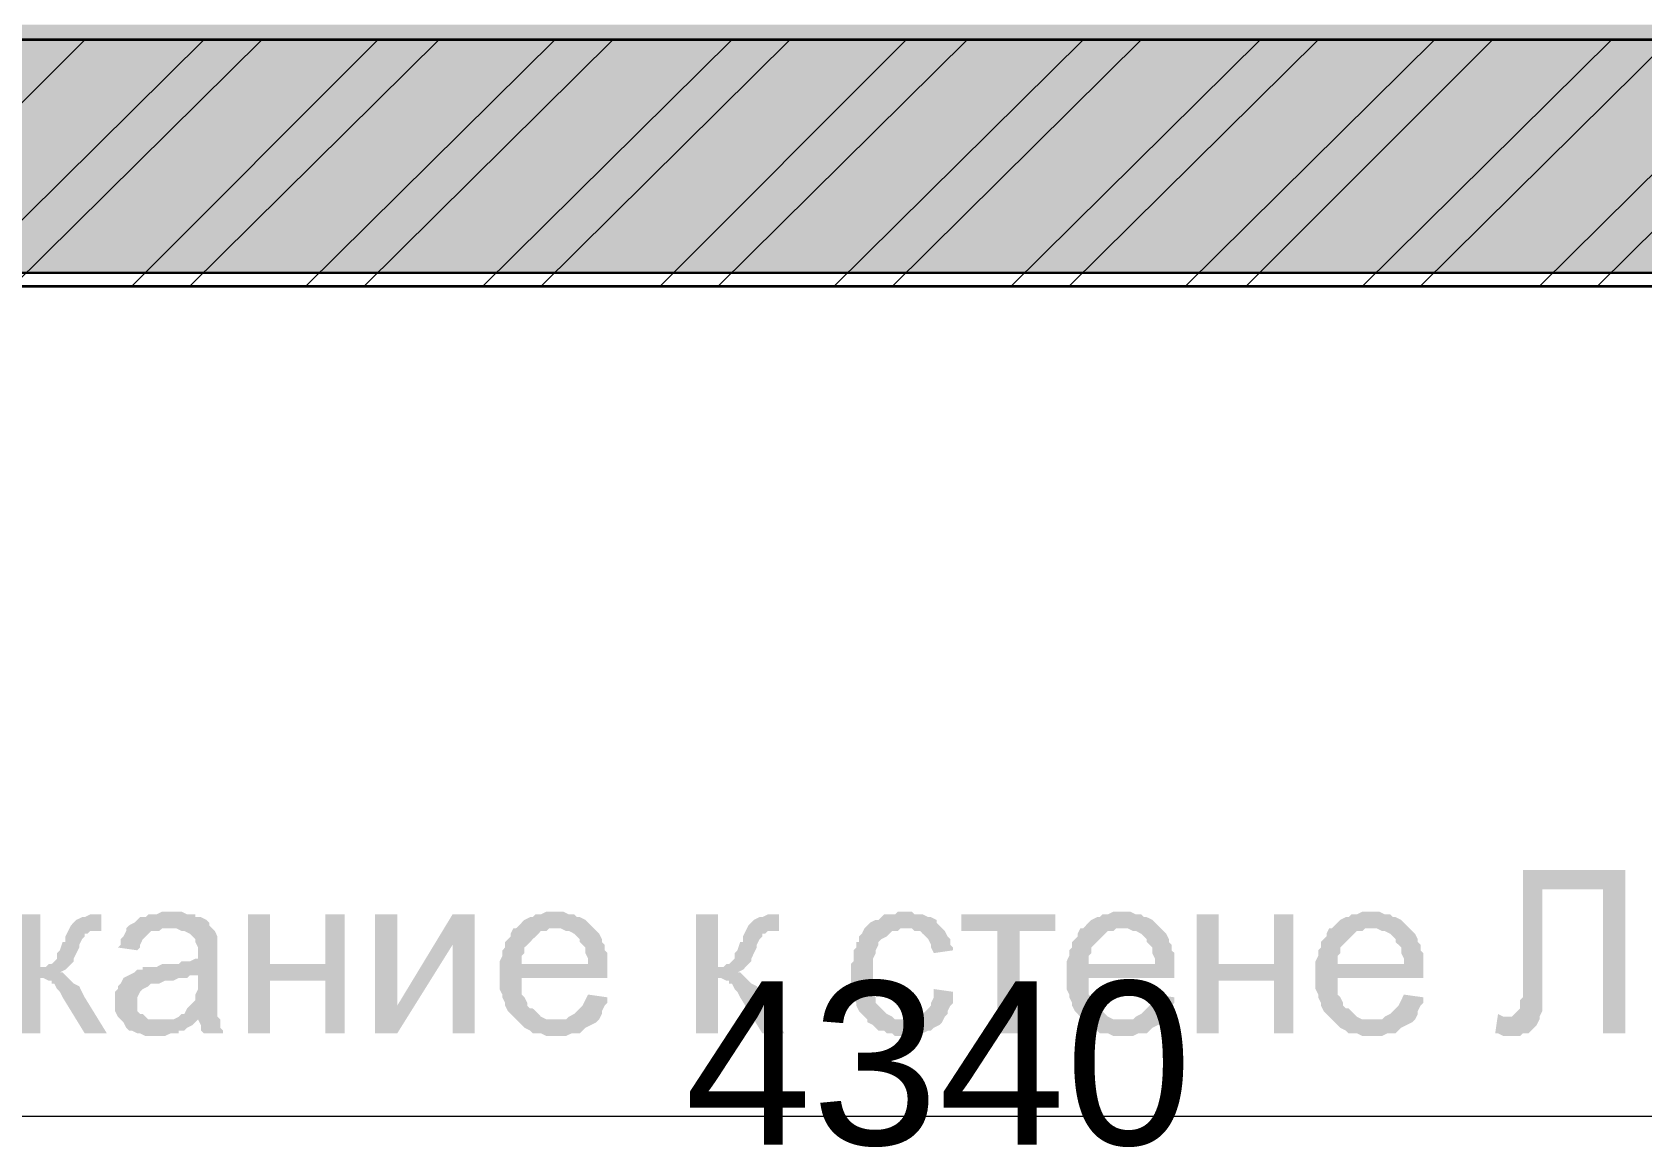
# Model space of a CAD drawing. Header units: millimetres. Extents: x -383313 to -161684, y -117025 to 99224.
# Drawn here: x -333930 to -331466, y -3929 to -2251 of the extents above; entities that cross this region are included whole.
import ezdxf

# ---------------------------------------------------------------- set-up
doc = ezdxf.new("R2010")
doc.units = ezdxf.units.MM
doc.header["$MEASUREMENT"] = 0
doc.layers.get('Defpoints').update_dxf_attribs({"color": 31})
for name, color, linetype in [('001__КОНСТРУКТИВ__размеры внутр.', 7, 'Continuous'), ('PDF_Geometry', 7, 'Continuous'), ('PDF_Solid Fills', 7, 'Continuous')]:
    doc.layers.add(name, color=color, linetype=linetype)
doc.layers.add('001__КОНСТРУКТИВ__Стены наружные', color=7, linetype='Continuous', lineweight=30)
doc.styles.add('PSTUDIO', font='arial.ttf')
doc.dimstyles.new('PS_TICK', dxfattribs={"dimscale": 100, "dimtxt": 2.5, "dimasz": 1, "dimexe": 2, "dimexo": 2, "dimgap": 1, "dimtad": 1, "dimdec": 0, "dimzin": 0, "dimdsep": 46, "dimtxsty": 'PSTUDIO', "dimblk": 'ARCHTICK', "dimcen": 2, "dimdle": 1.5, "dimse1": 1, "dimse2": 1, "dimadec": 0, "dimazin": 0, "dimtfac": 1, "dimtdec": 0, "dimtix": 1, "dimtmove": 1, "dimatfit": 3, "dimldrblk": 'ARCHTICK', "dimfxl": 1, "dimtolj": 1, "dimtzin": 0, "dimarcsym": 0})

# ---------------------------------------------------------------- blocks, each defined once
blk = doc.blocks.new('_ArchTick')
at = {"color": 0, "linetype": 'ByBlock', "const_width": 0.15}
blk.add_lwpolyline([(-0.5, -0.5), (0.5, 0.5)], dxfattribs=at)
blk = doc.blocks.new('*D273')
at = {"layer": '001__КОНСТРУКТИВ__размеры внутр.', "color": 0, "lineweight": -2, "ltscale": 100, "transparency": 16777216}
for p, q in [((-334709.6, -2439.4), (-334709.6, -4257.7)), ((-330376.1, -2819.4), (-330376.1, -4257.7)), ((-334859.6, -4057.7), (-330226.1, -4057.7))]:
    blk.add_line(p, q, dxfattribs=at)
at = {"layer": 'Defpoints', "color": 0, "ltscale": 100, "transparency": 16777216}
for p in [(-334709.6, -2239.4), (-330376.1, -2619.4), (-330376.1, -4057.7)]:
    blk.add_point(p, dxfattribs=at)
at = {"layer": '001__КОНСТРУКТИВ__размеры внутр.', "color": 0, "lineweight": -2, "ltscale": 100, "transparency": 16777216, "xscale": 100, "yscale": 100, "zscale": 100, "rotation": 180}
blk.add_blockref('_ArchTick', (-334709.6, -4057.7), dxfattribs=at)
at = {"layer": '001__КОНСТРУКТИВ__размеры внутр.', "color": 0, "lineweight": -2, "ltscale": 100, "transparency": 16777216, "xscale": 100, "yscale": 100, "zscale": 100}
blk.add_blockref('_ArchTick', (-330376.1, -4057.7), dxfattribs=at)
at = {"layer": '001__КОНСТРУКТИВ__размеры внутр.', "color": 0, "ltscale": 100, "transparency": 16777216, "insert": (-332542.8, -3830), "char_height": 250, "attachment_point": 5, "style": 'PSTUDIO'}
blk.add_mtext('\\A1;4340', dxfattribs=at)
blk = doc.blocks.new('*D300')
at = {"layer": '001__КОНСТРУКТИВ__размеры внутр.', "color": 0, "lineweight": -2, "ltscale": 100, "transparency": 16777216}
blk.add_line((-336984.8, -2369.4), (-336984.8, -5582.1), dxfattribs=at)
at = {"layer": 'Defpoints', "color": 0, "ltscale": 100, "transparency": 16777216}
for p in [(-336030.8, -2519.4), (-336984.8, -5432.1), (-330226.1, -5432.1)]:
    blk.add_point(p, dxfattribs=at)
at = {"layer": '001__КОНСТРУКТИВ__размеры внутр.', "color": 0, "lineweight": -2, "ltscale": 100, "transparency": 16777216, "xscale": 100, "yscale": 100, "zscale": 100}
for p, rotation in [((-336984.8, -2519.4), 90), ((-336984.8, -5432.1), 270)]:
    blk.add_blockref('_ArchTick', p, dxfattribs=dict(at, rotation=rotation))
at = {"layer": '001__КОНСТРУКТИВ__размеры внутр.', "color": 0, "ltscale": 100, "transparency": 16777216, "insert": (-337212.4, -3143.3), "char_height": 250, "attachment_point": 5, "rotation": 90, "style": 'PSTUDIO'}
blk.add_mtext('\\A1;2910', dxfattribs=at)
blk = doc.blocks.new('A$Cf5759c35')
at = {"layer": 'PDF_Solid Fills'}
for points in [[(26970.4, 14732), (26813.8, 14732), (26813.8, 14537.3), (26809.5, 14533), (26809.5, 14524.6), (26809.5, 14520.3), (26805.3, 14516.1), (26801.1, 14511.9), (26796.8, 14507.6), (26788.4, 14507.6), (26839.2, 14503.4), (26839.2, 14507.6), (26843.4, 14516.1), (26843.4, 14516.1), (26843.4, 14524.6), (26843.4, 14528.8), (26843.4, 14533), (26843.4, 14541.5), (26843.4, 14550), (26843.4, 14554.2), (26843.4, 14566.9), (26843.4, 14575.4), (26843.4, 14702.4), (26936.5, 14702.4)], [(24544.7, 14664.3), (24510.8, 14664.3), (24510.8, 14482.2), (24544.7, 14482.2), (24544.7, 14566.9), (24587, 14566.9), (24582.8, 14571.1), (24578.6, 14575.4), (24574.3, 14575.4), (24574.3, 14575.4), (24582.8, 14579.6), (24587, 14583.8), (24544.7, 14583.8)], [(24637.8, 14664.3), (24620.9, 14664.3), (24612.4, 14660), (24608.2, 14660), (24599.7, 14655.8), (24595.5, 14651.6), (24595.5, 14651.6), (24591.3, 14647.3), (24587, 14638.9), (24629.4, 14638.9), (24637.8, 14638.9)], [(24747.9, 14668.5), (24747.9, 14668.5), (24731, 14668.5), (24722.5, 14664.3), (24718.3, 14664.3), (24709.8, 14664.3), (24705.6, 14660), (24697.1, 14660), (24692.9, 14655.8), (24688.6, 14651.6), (24680.2, 14647.3), (24675.9, 14643.1), (24739.4, 14643.1), (24743.7, 14643.1), (24752.1, 14643.1), (24760.6, 14638.9), (24764.8, 14638.9), (24773.3, 14634.6), (24777.5, 14630.4), (24777.5, 14630.4), (24781.8, 14626.2), (24781.8, 14621.9), (24786, 14613.5), (24786, 14605), (24786, 14605), (24786, 14596.5), (24781.8, 14596.5), (24773.3, 14592.3), (24769.1, 14592.3), (24760.6, 14592.3), (24756.4, 14588.1), (24747.9, 14588.1), (24739.4, 14588.1), (24731, 14588.1), (24722.5, 14583.8), (24714, 14583.8), (24709.8, 14583.8), (24701.3, 14583.8), (24701.3, 14579.6), (24692.9, 14579.6), (24688.6, 14575.4), (24786, 14571.1), (24786, 14562.7), (24786, 14558.4), (24786, 14550), (24781.8, 14541.5), (24781.8, 14537.3), (24781.8, 14533), (24777.5, 14528.8), (24773.3, 14524.6), (24769.1, 14520.3), (24764.8, 14511.9), (24760.6, 14511.9), (24756.4, 14507.6), (24747.9, 14503.4), (24786, 14503.4), (24786, 14503.4), (24790.2, 14494.9), (24790.2, 14486.5), (24794.5, 14482.2), (24824.1, 14482.2), (24824.1, 14486.5), (24819.9, 14490.7), (24819.9, 14499.2), (24819.9, 14503.4), (24815.6, 14507.6), (24815.6, 14511.9), (24815.6, 14516.1), (24815.6, 14520.3), (24815.6, 14528.8), (24815.6, 14537.3), (24815.6, 14545.7), (24815.6, 14558.4), (24815.6, 14600.8), (24815.6, 14600.8), (24815.6, 14609.2), (24815.6, 14617.7), (24815.6, 14621.9), (24815.6, 14626.2), (24815.6, 14630.4), (24811.4, 14638.9), (24807.2, 14643.1), (24802.9, 14647.3), (24802.9, 14651.6), (24798.7, 14655.8), (24790.2, 14660), (24781.8, 14660), (24781.8, 14664.3), (24773.3, 14664.3), (24769.1, 14664.3), (24760.6, 14668.5), (24752.1, 14668.5)], [(24896.1, 14664.3), (24862.2, 14664.3), (24862.2, 14482.2), (24896.1, 14482.2), (24896.1, 14562.7), (24980.7, 14562.7), (24896.1, 14588.1)], [(25010.4, 14664.3), (24980.7, 14664.3), (24980.7, 14588.1), (24896.1, 14588.1), (24980.7, 14562.7), (24980.7, 14482.2), (25010.4, 14482.2)], [(25209.3, 14664.3), (25175.5, 14664.3), (25090.8, 14524.6), (25056.9, 14482.2), (25090.8, 14482.2), (25175.5, 14617.7)], [(25332.1, 14668.5), (25332.1, 14668.5), (25319.4, 14668.5), (25310.9, 14664.3), (25302.5, 14664.3), (25298.2, 14660), (25294, 14660), (25285.5, 14655.8), (25281.3, 14651.6), (25277.1, 14647.3), (25272.8, 14643.1), (25332.1, 14643.1), (25336.3, 14643.1), (25340.6, 14643.1), (25349, 14638.9), (25353.3, 14638.9), (25361.7, 14634.6), (25366, 14630.4), (25370.2, 14626.2), (25370.2, 14621.9), (25374.4, 14617.7), (25378.7, 14613.5), (25378.7, 14605), (25382.9, 14596.5), (25382.9, 14588.1), (25281.3, 14588.1), (25412.5, 14588.1), (25412.5, 14596.5), (25412.5, 14605), (25408.3, 14609.2), (25408.3, 14617.7), (25404.1, 14621.9), (25404.1, 14626.2), (25399.8, 14634.6), (25395.6, 14638.9), (25391.4, 14643.1), (25387.1, 14647.3), (25382.9, 14651.6), (25378.7, 14655.8), (25370.2, 14660), (25366, 14660), (25361.7, 14664.3), (25353.3, 14664.3), (25344.8, 14668.5), (25340.6, 14668.5)], [(25581.9, 14664.3), (25548, 14664.3), (25548, 14482.2), (25581.9, 14482.2), (25581.9, 14566.9), (25624.2, 14566.9), (25620, 14571.1), (25615.7, 14575.4), (25611.5, 14575.4), (25611.5, 14575.4), (25620, 14579.6), (25624.2, 14583.8), (25581.9, 14583.8)], [(25675, 14664.3), (25658.1, 14664.3), (25649.6, 14660), (25645.4, 14660), (25636.9, 14655.8), (25632.7, 14651.6), (25632.7, 14651.6), (25628.4, 14647.3), (25624.2, 14638.9), (25666.5, 14638.9), (25675, 14638.9)], [(25869.7, 14668.5), (25857, 14668.5), (25852.8, 14664.3), (25835.9, 14664.3), (25831.6, 14660), (25827.4, 14655.8), (25823.2, 14655.8), (25814.7, 14651.6), (25810.5, 14647.3), (25806.2, 14643.1), (25802, 14634.6), (25797.8, 14630.4), (25797.8, 14621.9), (25793.5, 14621.9), (25793.5, 14613.5), (25789.3, 14609.2), (25789.3, 14600.8), (25789.3, 14592.3), (25785.1, 14588.1), (25785.1, 14579.6), (25785.1, 14571.1), (25785.1, 14562.7), (25785.1, 14558.4), (25789.3, 14550), (25789.3, 14541.5), (25789.3, 14537.3), (25793.5, 14528.8), (25793.5, 14524.6), (25797.8, 14516.1), (25802, 14511.9), (25806.2, 14507.6), (25810.5, 14503.4), (25869.7, 14503.4), (25865.5, 14503.4), (25861.3, 14503.4), (25852.8, 14503.4), (25848.6, 14507.6), (25840.1, 14511.9), (25835.9, 14516.1), (25831.6, 14520.3), (25831.6, 14520.3), (25827.4, 14524.6), (25823.2, 14528.8), (25823.2, 14537.3), (25818.9, 14541.5), (25818.9, 14550), (25818.9, 14554.2), (25818.9, 14562.7), (25818.9, 14571.1), (25818.9, 14575.4), (25818.9, 14583.8), (25818.9, 14592.3), (25818.9, 14596.5), (25823.2, 14605), (25823.2, 14609.2), (25827.4, 14617.7), (25827.4, 14621.9), (25831.6, 14626.2), (25831.6, 14626.2), (25840.1, 14630.4), (25844.3, 14634.6), (25848.6, 14638.9), (25857, 14638.9), (25861.3, 14643.1), (25869.7, 14643.1), (25924.8, 14643.1), (25920.5, 14647.3), (25916.3, 14651.6), (25916.3, 14655.8), (25907.8, 14660), (25903.6, 14660), (25895.1, 14664.3), (25890.9, 14664.3), (25882.4, 14664.3), (25878.2, 14668.5)], [(26098.3, 14664.3), (25954.4, 14664.3), (25954.4, 14638.9), (26009.4, 14638.9), (26009.4, 14482.2), (26043.3, 14482.2), (26043.3, 14638.9), (26098.3, 14638.9)], [(26199.9, 14668.5), (26199.9, 14668.5), (26187.2, 14668.5), (26178.8, 14664.3), (26170.3, 14664.3), (26166.1, 14660), (26161.8, 14660), (26153.4, 14655.8), (26149.1, 14651.6), (26144.9, 14647.3), (26140.7, 14643.1), (26199.9, 14643.1), (26204.2, 14643.1), (26208.4, 14643.1), (26216.9, 14638.9), (26221.1, 14638.9), (26229.6, 14634.6), (26233.8, 14630.4), (26238, 14626.2), (26238, 14621.9), (26242.3, 14617.7), (26246.5, 14613.5), (26246.5, 14605), (26250.7, 14596.5), (26250.7, 14588.1), (26149.1, 14588.1), (26280.4, 14588.1), (26280.4, 14596.5), (26280.4, 14605), (26276.1, 14609.2), (26276.1, 14617.7), (26271.9, 14621.9), (26271.9, 14626.2), (26267.7, 14634.6), (26263.4, 14638.9), (26259.2, 14643.1), (26255, 14647.3), (26250.7, 14651.6), (26246.5, 14655.8), (26238, 14660), (26233.8, 14660), (26229.6, 14664.3), (26221.1, 14664.3), (26212.6, 14668.5), (26208.4, 14668.5)], [(26348.1, 14664.3), (26314.2, 14664.3), (26314.2, 14482.2), (26348.1, 14482.2), (26348.1, 14562.7), (26432.8, 14562.7), (26348.1, 14588.1)], [(26462.4, 14664.3), (26432.8, 14664.3), (26432.8, 14588.1), (26348.1, 14588.1), (26432.8, 14562.7), (26432.8, 14482.2), (26462.4, 14482.2)], [(26580.9, 14668.5), (26580.9, 14668.5), (26568.2, 14668.5), (26559.8, 14664.3), (26551.3, 14664.3), (26547.1, 14660), (26542.8, 14660), (26534.4, 14655.8), (26530.1, 14651.6), (26525.9, 14647.3), (26521.7, 14643.1), (26580.9, 14643.1), (26585.2, 14643.1), (26589.4, 14643.1), (26597.9, 14638.9), (26602.1, 14638.9), (26610.6, 14634.6), (26614.8, 14630.4), (26619, 14626.2), (26619, 14621.9), (26623.3, 14617.7), (26627.5, 14613.5), (26627.5, 14605), (26631.7, 14596.5), (26631.7, 14588.1), (26530.1, 14588.1), (26661.4, 14588.1), (26661.4, 14596.5), (26661.4, 14605), (26657.1, 14609.2), (26657.1, 14617.7), (26652.9, 14621.9), (26652.9, 14626.2), (26648.7, 14634.6), (26644.4, 14638.9), (26640.2, 14643.1), (26636, 14647.3), (26631.7, 14651.6), (26627.5, 14655.8), (26619, 14660), (26614.8, 14660), (26610.6, 14664.3), (26602.1, 14664.3), (26593.6, 14668.5), (26589.4, 14668.5)], [(24587, 14638.9), (24582.8, 14630.4), (24582.8, 14621.9), (24578.6, 14621.9), (24574.3, 14609.2), (24570.1, 14605), (24570.1, 14596.5), (24565.9, 14592.3), (24565.9, 14592.3), (24561.6, 14588.1), (24557.4, 14588.1), (24553.2, 14583.8), (24544.7, 14583.8), (24587, 14583.8), (24591.3, 14588.1), (24595.5, 14592.3), (24595.5, 14596.5), (24599.7, 14605), (24604, 14613.5), (24604, 14617.7), (24608.2, 14626.2), (24612.4, 14630.4), (24612.4, 14634.6), (24616.7, 14634.6), (24620.9, 14638.9), (24629.4, 14638.9)], [(24675.9, 14643.1), (24675.9, 14638.9), (24671.7, 14630.4), (24667.5, 14626.2), (24667.5, 14617.7), (24663.2, 14613.5), (24692.9, 14609.2), (24697.1, 14613.5), (24697.1, 14617.7), (24701.3, 14626.2), (24705.6, 14630.4), (24709.8, 14634.6), (24714, 14638.9), (24718.3, 14638.9), (24726.7, 14638.9), (24731, 14643.1), (24739.4, 14643.1)], [(25272.8, 14643.1), (25268.6, 14643.1), (25264.4, 14634.6), (25264.4, 14630.4), (25260.1, 14626.2), (25255.9, 14621.9), (25255.9, 14613.5), (25251.7, 14609.2), (25251.7, 14600.8), (25247.4, 14592.3), (25247.4, 14588.1), (25247.4, 14579.6), (25247.4, 14571.1), (25247.4, 14562.7), (25247.4, 14558.4), (25247.4, 14550), (25251.7, 14541.5), (25251.7, 14537.3), (25255.9, 14528.8), (25255.9, 14524.6), (25260.1, 14516.1), (25264.4, 14511.9), (25268.6, 14507.6), (25272.8, 14503.4), (25332.1, 14503.4), (25332.1, 14503.4), (25323.6, 14503.4), (25319.4, 14503.4), (25310.9, 14507.6), (25306.7, 14511.9), (25302.5, 14516.1), (25298.2, 14520.3), (25294, 14520.3), (25289.8, 14524.6), (25289.8, 14528.8), (25285.5, 14537.3), (25281.3, 14541.5), (25281.3, 14550), (25281.3, 14558.4), (25281.3, 14566.9), (25412.5, 14566.9), (25412.5, 14566.9), (25412.5, 14571.1), (25412.5, 14579.6), (25412.5, 14588.1), (25281.3, 14588.1), (25281.3, 14592.3), (25281.3, 14600.8), (25285.5, 14605), (25285.5, 14613.5), (25289.8, 14617.7), (25294, 14621.9), (25298.2, 14626.2), (25302.5, 14630.4), (25306.7, 14634.6), (25310.9, 14638.9), (25319.4, 14638.9), (25323.6, 14643.1), (25332.1, 14643.1)], [(25624.2, 14638.9), (25620, 14630.4), (25620, 14621.9), (25615.7, 14621.9), (25611.5, 14609.2), (25607.3, 14605), (25607.3, 14596.5), (25603, 14592.3), (25603, 14592.3), (25598.8, 14588.1), (25594.6, 14588.1), (25590.3, 14583.8), (25581.9, 14583.8), (25624.2, 14583.8), (25628.4, 14588.1), (25632.7, 14592.3), (25632.7, 14596.5), (25636.9, 14605), (25641.1, 14613.5), (25641.1, 14617.7), (25645.4, 14626.2), (25649.6, 14630.4), (25649.6, 14634.6), (25653.8, 14634.6), (25658.1, 14638.9), (25666.5, 14638.9)], [(25924.8, 14643.1), (25869.7, 14643.1), (25878.2, 14643.1), (25882.4, 14638.9), (25890.9, 14638.9), (25895.1, 14634.6), (25899.4, 14630.4), (25903.6, 14626.2), (25907.8, 14617.7), (25907.8, 14613.5), (25912.1, 14605), (25941.7, 14609.2), (25941.7, 14613.5), (25937.5, 14617.7), (25937.5, 14626.2), (25933.2, 14630.4), (25929, 14638.9)], [(26140.7, 14643.1), (26136.4, 14643.1), (26132.2, 14634.6), (26132.2, 14630.4), (26128, 14626.2), (26123.7, 14621.9), (26123.7, 14613.5), (26119.5, 14609.2), (26119.5, 14600.8), (26115.3, 14592.3), (26115.3, 14588.1), (26115.3, 14579.6), (26115.3, 14571.1), (26115.3, 14562.7), (26115.3, 14558.4), (26115.3, 14550), (26119.5, 14541.5), (26119.5, 14537.3), (26123.7, 14528.8), (26123.7, 14524.6), (26128, 14516.1), (26132.2, 14511.9), (26136.4, 14507.6), (26140.7, 14503.4), (26199.9, 14503.4), (26199.9, 14503.4), (26191.5, 14503.4), (26187.2, 14503.4), (26178.8, 14507.6), (26174.5, 14511.9), (26170.3, 14516.1), (26166.1, 14520.3), (26161.8, 14520.3), (26157.6, 14524.6), (26157.6, 14528.8), (26153.4, 14537.3), (26149.1, 14541.5), (26149.1, 14550), (26149.1, 14558.4), (26149.1, 14566.9), (26280.4, 14566.9), (26280.4, 14566.9), (26280.4, 14571.1), (26280.4, 14579.6), (26280.4, 14588.1), (26149.1, 14588.1), (26149.1, 14592.3), (26149.1, 14600.8), (26153.4, 14605), (26153.4, 14613.5), (26157.6, 14617.7), (26161.8, 14621.9), (26166.1, 14626.2), (26170.3, 14630.4), (26174.5, 14634.6), (26178.8, 14638.9), (26187.2, 14638.9), (26191.5, 14643.1), (26199.9, 14643.1)], [(26521.7, 14643.1), (26517.4, 14643.1), (26513.2, 14634.6), (26513.2, 14630.4), (26509, 14626.2), (26504.7, 14621.9), (26504.7, 14613.5), (26500.5, 14609.2), (26500.5, 14600.8), (26496.3, 14592.3), (26496.3, 14588.1), (26496.3, 14579.6), (26496.3, 14571.1), (26496.3, 14562.7), (26496.3, 14558.4), (26496.3, 14550), (26500.5, 14541.5), (26500.5, 14537.3), (26504.7, 14528.8), (26504.7, 14524.6), (26509, 14516.1), (26513.2, 14511.9), (26517.4, 14507.6), (26521.7, 14503.4), (26580.9, 14503.4), (26580.9, 14503.4), (26572.5, 14503.4), (26568.2, 14503.4), (26559.8, 14507.6), (26555.5, 14511.9), (26551.3, 14516.1), (26547.1, 14520.3), (26542.8, 14520.3), (26538.6, 14524.6), (26538.6, 14528.8), (26534.4, 14537.3), (26530.1, 14541.5), (26530.1, 14550), (26530.1, 14558.4), (26530.1, 14566.9), (26661.4, 14566.9), (26661.4, 14566.9), (26661.4, 14571.1), (26661.4, 14579.6), (26661.4, 14588.1), (26530.1, 14588.1), (26530.1, 14592.3), (26530.1, 14600.8), (26534.4, 14605), (26534.4, 14613.5), (26538.6, 14617.7), (26542.8, 14621.9), (26547.1, 14626.2), (26551.3, 14630.4), (26555.5, 14634.6), (26559.8, 14638.9), (26568.2, 14638.9), (26572.5, 14643.1), (26580.9, 14643.1)], [(24587, 14566.9), (24544.7, 14566.9), (24548.9, 14566.9), (24557.4, 14562.7), (24561.6, 14562.7), (24561.6, 14558.4), (24565.9, 14558.4), (24570.1, 14550), (24574.3, 14545.7), (24578.6, 14537.3), (24612.4, 14482.2), (24646.3, 14482.2), (24612.4, 14537.3), (24612.4, 14537.3), (24608.2, 14545.7), (24604, 14554.2), (24595.5, 14558.4), (24591.3, 14562.7)], [(24688.6, 14575.4), (24680.2, 14571.1), (24680.2, 14571.1), (24671.7, 14566.9), (24667.5, 14558.4), (24663.2, 14554.2), (24663.2, 14550), (24659, 14545.7), (24659, 14537.3), (24659, 14528.8), (24659, 14528.8), (24659, 14520.3), (24659, 14516.1), (24663.2, 14507.6), (24667.5, 14503.4), (24671.7, 14499.2), (24675.9, 14490.7), (24675.9, 14490.7), (24680.2, 14486.5), (24684.4, 14486.5), (24692.9, 14482.2), (24697.1, 14482.2), (24705.6, 14478), (24714, 14478), (24722.5, 14478), (24726.7, 14478), (24735.2, 14478), (24743.7, 14482.2), (24747.9, 14482.2), (24756.4, 14482.2), (24756.4, 14486.5), (24764.8, 14486.5), (24769.1, 14490.7), (24777.5, 14494.9), (24781.8, 14499.2), (24726.7, 14503.4), (24726.7, 14503.4), (24718.3, 14503.4), (24709.8, 14503.4), (24705.6, 14507.6), (24701.3, 14511.9), (24697.1, 14511.9), (24692.9, 14516.1), (24692.9, 14524.6), (24692.9, 14528.8), (24692.9, 14533), (24692.9, 14537.3), (24697.1, 14545.7), (24697.1, 14545.7), (24701.3, 14550), (24709.8, 14554.2), (24714, 14558.4), (24718.3, 14558.4), (24726.7, 14558.4), (24735.2, 14562.7), (24739.4, 14562.7), (24747.9, 14562.7), (24756.4, 14566.9), (24760.6, 14566.9), (24769.1, 14566.9), (24773.3, 14571.1), (24781.8, 14571.1), (24786, 14571.1)], [(25624.2, 14566.9), (25581.9, 14566.9), (25586.1, 14566.9), (25594.6, 14562.7), (25598.8, 14562.7), (25598.8, 14558.4), (25603, 14558.4), (25607.3, 14550), (25611.5, 14545.7), (25615.7, 14537.3), (25649.6, 14482.2), (25683.5, 14482.2), (25649.6, 14537.3), (25649.6, 14537.3), (25645.4, 14545.7), (25641.1, 14554.2), (25632.7, 14558.4), (25628.4, 14562.7)], [(25382.9, 14541.5), (25382.9, 14541.5), (25378.7, 14533), (25374.4, 14524.6), (25370.2, 14520.3), (25366, 14516.1), (25361.7, 14511.9), (25361.7, 14511.9), (25353.3, 14507.6), (25349, 14503.4), (25340.6, 14503.4), (25332.1, 14503.4), (25272.8, 14503.4), (25272.8, 14503.4), (25277.1, 14499.2), (25281.3, 14494.9), (25285.5, 14490.7), (25294, 14486.5), (25298.2, 14482.2), (25306.7, 14482.2), (25310.9, 14482.2), (25319.4, 14478), (25327.9, 14478), (25332.1, 14478), (25332.1, 14478), (25340.6, 14478), (25349, 14478), (25357.5, 14482.2), (25361.7, 14482.2), (25370.2, 14482.2), (25374.4, 14486.5), (25378.7, 14490.7), (25387.1, 14494.9), (25387.1, 14494.9), (25395.6, 14499.2), (25399.8, 14503.4), (25404.1, 14511.9), (25404.1, 14516.1), (25408.3, 14524.6), (25412.5, 14528.8), (25412.5, 14537.3)], [(25912.1, 14550), (25912.1, 14537.3), (25907.8, 14528.8), (25907.8, 14524.6), (25903.6, 14520.3), (25899.4, 14516.1), (25895.1, 14511.9), (25886.7, 14507.6), (25882.4, 14503.4), (25874, 14503.4), (25869.7, 14503.4), (25810.5, 14503.4), (25810.5, 14499.2), (25818.9, 14494.9), (25823.2, 14490.7), (25827.4, 14486.5), (25835.9, 14486.5), (25840.1, 14482.2), (25848.6, 14482.2), (25852.8, 14478), (25861.3, 14478), (25869.7, 14478), (25874, 14478), (25882.4, 14478), (25890.9, 14482.2), (25895.1, 14482.2), (25903.6, 14486.5), (25907.8, 14486.5), (25912.1, 14490.7), (25920.5, 14494.9), (25920.5, 14494.9), (25924.8, 14499.2), (25929, 14507.6), (25933.2, 14511.9), (25933.2, 14516.1), (25937.5, 14524.6), (25941.7, 14528.8), (25941.7, 14537.3), (25941.7, 14545.7)], [(26250.7, 14541.5), (26250.7, 14541.5), (26246.5, 14533), (26242.3, 14524.6), (26238, 14520.3), (26233.8, 14516.1), (26229.6, 14511.9), (26229.6, 14511.9), (26221.1, 14507.6), (26216.9, 14503.4), (26208.4, 14503.4), (26199.9, 14503.4), (26140.7, 14503.4), (26140.7, 14503.4), (26144.9, 14499.2), (26149.1, 14494.9), (26153.4, 14490.7), (26161.8, 14486.5), (26166.1, 14482.2), (26174.5, 14482.2), (26178.8, 14482.2), (26187.2, 14478), (26195.7, 14478), (26199.9, 14478), (26199.9, 14478), (26208.4, 14478), (26216.9, 14478), (26225.3, 14482.2), (26229.6, 14482.2), (26238, 14482.2), (26242.3, 14486.5), (26246.5, 14490.7), (26255, 14494.9), (26255, 14494.9), (26263.4, 14499.2), (26267.7, 14503.4), (26271.9, 14511.9), (26271.9, 14516.1), (26276.1, 14524.6), (26280.4, 14528.8), (26280.4, 14537.3)], [(26631.7, 14541.5), (26631.7, 14541.5), (26627.5, 14533), (26623.3, 14524.6), (26619, 14520.3), (26614.8, 14516.1), (26610.6, 14511.9), (26610.6, 14511.9), (26602.1, 14507.6), (26597.9, 14503.4), (26589.4, 14503.4), (26580.9, 14503.4), (26521.7, 14503.4), (26521.7, 14503.4), (26525.9, 14499.2), (26530.1, 14494.9), (26534.4, 14490.7), (26542.8, 14486.5), (26547.1, 14482.2), (26555.5, 14482.2), (26559.8, 14482.2), (26568.2, 14478), (26576.7, 14478), (26580.9, 14478), (26580.9, 14478), (26589.4, 14478), (26597.9, 14478), (26606.3, 14482.2), (26610.6, 14482.2), (26619, 14482.2), (26623.3, 14486.5), (26627.5, 14490.7), (26636, 14494.9), (26636, 14494.9), (26644.4, 14499.2), (26648.7, 14503.4), (26652.9, 14511.9), (26652.9, 14516.1), (26657.1, 14524.6), (26661.4, 14528.8), (26661.4, 14537.3)], [(26775.7, 14511.9), (26771.4, 14482.2), (26775.7, 14482.2), (26784.1, 14478), (26792.6, 14478), (26796.8, 14478), (26801.1, 14478), (26809.5, 14478), (26813.8, 14482.2), (26822.2, 14482.2), (26826.5, 14486.5), (26830.7, 14490.7), (26834.9, 14494.9), (26839.2, 14503.4), (26788.4, 14507.6), (26788.4, 14507.6), (26784.1, 14507.6)]]:
    blk.add_hatch(color=8, dxfattribs=at).paths.add_polyline_path(points)
at = {"layer": 'PDF_Geometry', "color": 8, "lineweight": 35}
blk.add_lwpolyline([(28816.1, 15625.2), (28816.1, 16002), (23748.8, 16002), (23748.8, 18605.5), (30259.7, 18605.5), (30259.7, 16002), (30128.5, 16002), (30128.5, 15625.2), (30636.5, 15625.2), (30636.5, 18982.3), (23367.8, 18982.3), (23367.8, 15625.2)], close=True, dxfattribs=at)
at = {"layer": 'PDF_Geometry', "color": 8, "lineweight": 9}
for points in [[(24235.7, 15625.2), (24612.4, 16002)], [(24413.5, 15625.2), (24794.5, 16002)], [(24502.4, 15625.2), (24883.4, 16002)], [(24684.4, 15625.2), (25061.2, 16002)], [(24773.3, 15625.2), (25154.3, 16002)], [(24951.1, 15625.2), (25332.1, 16002)], [(25040, 15625.2), (25421, 16002)], [(25222, 15625.2), (25603, 16002)], [(25310.9, 15625.2), (25691.9, 16002)], [(25493, 15625.2), (25869.7, 16002)], [(25581.9, 15625.2), (25962.9, 16002)], [(25759.7, 15625.2), (26140.7, 16002)], [(25848.6, 15625.2), (26229.6, 16002)], [(26030.6, 15625.2), (26411.6, 16002)], [(26119.5, 15625.2), (26500.5, 16002)], [(26297.3, 15625.2), (26678.3, 16002)], [(26390.4, 15625.2), (26767.2, 16002)], [(26568.2, 15625.2), (26949.2, 16002)], [(26657.1, 15625.2), (27038.1, 16002)], [(26839.2, 15625.2), (27220.2, 16002)], [(26928.1, 15625.2), (27309.1, 16002)]]:
    blk.add_lwpolyline(points, dxfattribs=at)
at = {"layer": 'PDF_Geometry', "color": 8, "lineweight": 13}
blk.add_lwpolyline([(27601.2, 15625.2), (27245.6, 14355.2), (23325.5, 14355.2)], dxfattribs=at)
at = {"layer": 'PDF_Solid Fills', "color": 8, "lineweight": 13}
for points in [[(26970.4, 14732), (26936.5, 14702.4), (26970.4, 14482.2), (26936.5, 14482.2)], [(25090.8, 14664.3), (25056.9, 14664.3), (25090.8, 14524.6), (25056.9, 14482.2)], [(25209.3, 14664.3), (25175.5, 14617.7), (25209.3, 14482.2), (25175.5, 14482.2)], [(24747.9, 14503.4), (24726.7, 14503.4), (24786, 14503.4), (24781.8, 14499.2)]]:
    blk.add_solid(points, dxfattribs=at)

msp = doc.modelspace()

# ---------------------------------------------------------------- hatches: boundary and pattern name
at = {"lineweight": 30, "ltscale": 100}
h = msp.add_hatch(color=252, dxfattribs=at)
h.dxf.hatch_style = 1
h.paths.add_polyline_path([(-334709.55882, 360.6023), (-328169.55882, 360.6023), (-328169.55882, -2239.3977), (-328299.55882, -2239.3977), (-328299.55882, -2619.3977), (-327939.55882, -2619.3977), (-327789.55882, -2619.3977), (-327789.55882, -2469.3977), (-327789.55882, 740.6023), (-335089.55882, 740.6023), (-335089.55882, -2469.3977), (-335089.55882, -2619.3977), (-329609.55882, -2619.3977), (-329609.55882, -2239.3977), (-334709.55882, -2239.3977)])

# ---------------------------------------------------------------- linework, layer by layer
at = {"layer": '001__КОНСТРУКТИВ__Стены наружные', "color": 7, "linetype": 'Continuous', "flags": 128}
msp.add_lwpolyline([(-335089.55882, 740.6023), (-335089.55882, -2619.3977), (-329609.55882, -2619.3977)], dxfattribs=at)

# ---------------------------------------------------------------- block references
at = {"ltscale": 100}
msp.add_blockref('A$Cf5759c35', (-358461.97282, -18264.93104), dxfattribs=at)

# ---------------------------------------------------------------- dimensions: what is measured, and where the dimension line sits
at = {"layer": '001__КОНСТРУКТИВ__размеры внутр.', "ltscale": 100}
dim = msp.add_linear_dim(base=(-330376.05882, -4057.72011), p1=(-334709.55882, -2239.3977), p2=(-330376.05882, -2619.3977), text='4340', dimstyle='PS_TICK', override={"dimse1": 0, "dimse2": 0}, dxfattribs=at)
dim.commit()
dim.dimension.update_dxf_attribs({"geometry": '*D273', "text_midpoint": (-332542.80882, -3829.99159)})
dim = msp.add_linear_dim(base=(-336984.76537, -5432.0977), p1=(-336030.80754, -2519.3977), p2=(-330226.05882, -5432.0977), angle=90, text='2910', dimstyle='PS_TICK', dxfattribs=at)
dim.commit()
dim.dimension.update_dxf_attribs({"geometry": '*D300', "text_midpoint": (-336984.76537, -3143.314), "dimtype": 160})

doc.saveas('drawing.dxf')
